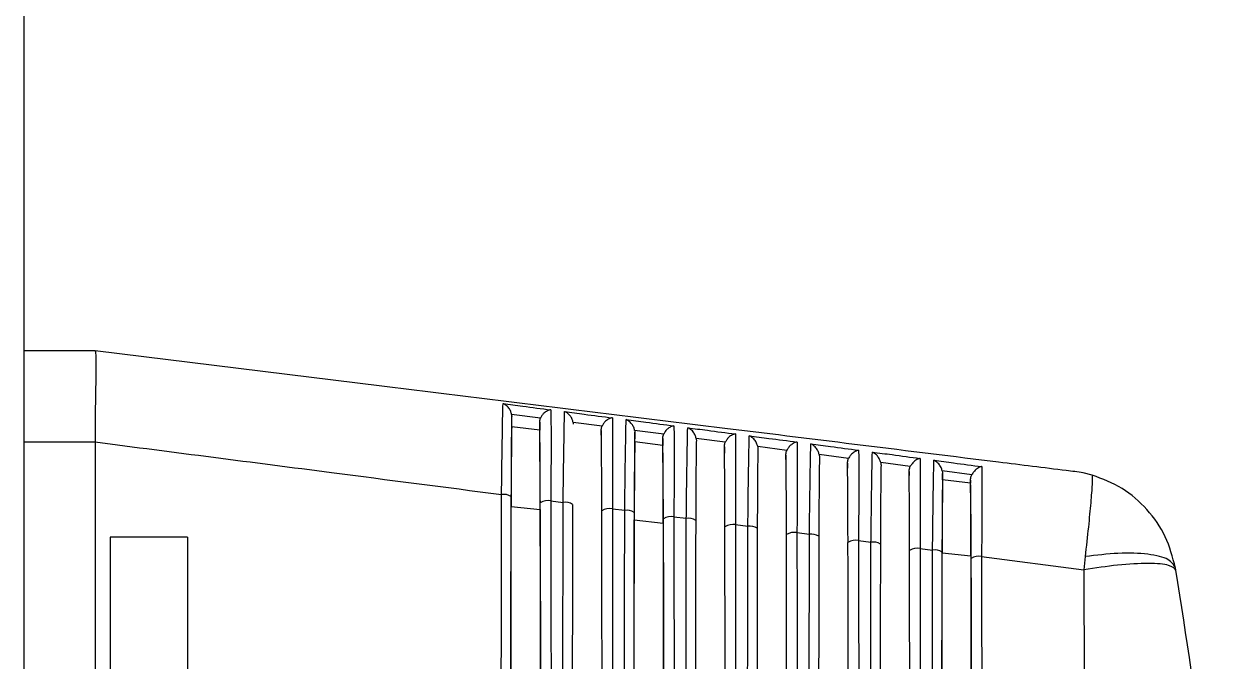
# Model space of a CAD drawing. Extents: x 8 to 113, y 0 to 87.
# Drawn here: x 110.861 to 112.058, y 37.131 to 37.773 of the extents above; entities that cross this region are included whole.
import ezdxf

# ---------------------------------------------------------------- set-up
doc = ezdxf.new("R2010")
doc.units = 0
doc.header["$MEASUREMENT"] = 0
doc.layers.add('OBJECT', color=7, linetype='CONTINUOUS')

msp = doc.modelspace()

# ---------------------------------------------------------------- linework, layer by layer
at = {"layer": 'OBJECT'}
for p, q in [((110.8607, 40.0032), (110.8607, 36.0256)), ((110.9327, 37.4432), (110.8607, 37.4432)), ((110.9327, 37.4432), (110.9327, 37.4432)), ((111.2213, 37.4078), (110.9327, 37.4432)), ((111.3811, 37.3754), (111.352, 37.3791)), ((111.3521, 37.3667), (111.3521, 37.3777)), ((111.3803, 37.3714), (111.3803, 37.3633)), ((111.4431, 37.3674), (111.414, 37.3711)), ((111.3803, 37.3633), (111.3521, 37.3667)), ((111.4423, 37.3632), (111.4423, 37.3556)), ((111.5052, 37.3593), (111.4759, 37.3631)), ((111.4761, 37.3515), (111.4761, 37.3614)), ((110.8607, 37.3517), (110.9327, 37.3517)), ((110.9327, 37.3517), (110.9327, 37.3515)), ((110.9327, 37.3515), (110.9327, 37.1042)), ((111.5043, 37.348), (111.4761, 37.3515)), ((111.5043, 37.355), (111.5043, 37.348)), ((111.5672, 37.3512), (111.5379, 37.3551)), ((111.5663, 37.3467), (111.5663, 37.3404)), ((111.6293, 37.3431), (111.5999, 37.347)), ((111.6283, 37.3384), (111.6283, 37.3328)), ((111.6914, 37.3349), (111.6618, 37.3388)), ((111.6903, 37.3301), (111.6903, 37.3252)), ((111.7535, 37.3267), (111.7238, 37.3307)), ((111.7523, 37.3217), (111.7523, 37.3176)), ((111.8155, 37.3185), (111.7858, 37.3224)), ((111.7861, 37.3134), (111.7861, 37.3198)), ((111.8143, 37.31), (111.7861, 37.3134)), ((111.8143, 37.3132), (111.8143, 37.31)), ((111.9369, 37.3182), (111.9278, 37.3206)), ((111.9551, 37.3111), (111.9551, 37.3112)), ((111.3515, 37.2866), (111.3808, 37.2834)), ((111.3915, 37.2923), (111.404, 37.2907)), ((111.4535, 37.2843), (111.466, 37.2827)), ((111.5154, 37.2763), (111.528, 37.2747)), ((111.4756, 37.273), (111.5048, 37.2698)), ((111.5774, 37.2683), (111.59, 37.2666)), ((111.0257, 37.2557), (110.9477, 37.2557)), ((110.9477, 37.2557), (110.9477, 36.3807)), ((111.0257, 37.2557), (111.0257, 36.3807)), ((111.6394, 37.2603), (111.652, 37.2586)), ((111.7014, 37.2522), (111.714, 37.2506)), ((111.7634, 37.2442), (111.776, 37.2426)), ((111.7857, 37.24), (111.8147, 37.237)), ((111.8254, 37.2362), (111.9283, 37.2229)), ((111.9297, 37.2361), (111.9283, 37.2229)), ((112.0211, 37.2225), (112.0206, 37.2249))]:
    msp.add_line(p, q, dxfattribs=at)
for centre, radius, start, end in [((111.3441, 37.286), 0.0128, 54.9638, 99.4388), ((111.3889, 37.2779), 0.0146, 79.8633, 122.9875), ((111.4061, 37.2779), 0.013, 55.4334, 99.3438), ((111.4509, 37.2697), 0.0148, 79.977, 122.5329), ((111.4681, 37.2697), 0.0131, 55.8999, 99.2559), ((111.5129, 37.2615), 0.015, 80.0907, 122.0712), ((111.5301, 37.2615), 0.0133, 56.3729, 99.1654), ((111.5749, 37.2533), 0.0152, 80.2012, 121.616), ((111.5921, 37.2534), 0.0134, 56.8451, 99.0729), ((111.6368, 37.2451), 0.0154, 80.317, 121.1525), ((111.6541, 37.2452), 0.0136, 57.331, 98.9742), ((111.6988, 37.2369), 0.0156, 80.4314, 120.6864), ((111.7162, 37.237), 0.0138, 57.8149, 98.8744), ((111.7608, 37.2287), 0.0158, 80.554, 120.2117), ((111.7782, 37.2288), 0.014, 58.3041, 98.7733), ((111.8228, 37.2204), 0.016, 80.6785, 119.7347)]:
    msp.add_arc(centre, radius, start, end, dxfattribs=at)
for centre, major_axis, start_param, end_param in [((111.3703, 36.8182), (0, 2.2176), 1.353401, 1.788192), ((111.362, 36.8182), (0, 2.217), 4.497874, 4.926904), ((111.4323, 36.8182), (0, 2.2143), 1.356764, 1.784829), ((111.424, 36.8182), (0, 2.2137), 4.501238, 4.923539), ((111.4943, 36.8182), (0, 2.2111), 1.360135, 1.781458), ((111.486, 36.8182), (0, 2.2105), 4.504611, 4.920167), ((111.5563, 36.8182), (0, 2.2078), 1.363514, 1.778079), ((111.548, 36.8182), (0, 2.2072), 4.507992, 4.916786), ((111.6183, 36.8182), (0, 2.2046), 1.366901, 1.774692), ((111.61, 36.8182), (0, 2.204), 4.511381, 4.913397), ((111.6803, 36.8182), (0, 2.2013), 1.370296, 1.771297), ((111.672, 36.8182), (0, 2.2007), 4.514778, 4.91), ((111.7423, 36.8182), (0, 2.1981), 1.373699, 1.767893), ((111.734, 36.8182), (0, 2.1975), 4.518183, 4.906595), ((111.8043, 36.8182), (0, 2.1948), 1.377111, 1.764481), ((111.796, 36.8182), (0, 2.1942), 4.521597, 4.903181)]:
    msp.add_ellipse(centre, major_axis=major_axis, ratio=0.008727, start_param=start_param, end_param=end_param, dxfattribs=at)
for points, knots in [([(110.9327, 37.4432), (110.933, 37.4419), (110.9335, 37.4391), (110.9334, 37.4183), (110.9326, 37.3886), (110.9327, 37.3637), (110.9327, 37.3517)], [0, 0, 0, 0, 0.253583, 0.507165, 0.760847, 1, 1, 1, 1]), ([(111.9278, 37.3206), (111.9221, 37.3213), (111.8937, 37.3248), (111.7743, 37.3396), (111.5445, 37.368), (111.3374, 37.3935), (111.2213, 37.4078)], [0, 0, 0, 0, 0.024148, 0.120739, 0.507103, 1, 1, 1, 1]), ([(111.3419, 37.2987), (111.342, 37.3051), (111.3422, 37.3246), (111.3427, 37.3538), (111.343, 37.3768), (111.3433, 37.3867), (111.3434, 37.3894), (111.3434, 37.3901)], [0, 0, 0, 0, 0.147377, 0.444496, 0.741155, 0.940222, 1, 1, 1, 1]), ([(111.3434, 37.3901), (111.35, 37.3892), (111.366, 37.3872), (111.3821, 37.3851), (111.3915, 37.3839)], [0, 0, 0, 0, 0.412558, 1, 1, 1, 1]), ([(111.352, 37.3791), (111.3518, 37.3802), (111.3512, 37.3826), (111.3492, 37.386), (111.3465, 37.3886), (111.3444, 37.3897), (111.3434, 37.3901), (111.3434, 37.3901)], [0, 0, 0, 0, 0.192784, 0.429644, 0.749307, 0.992251, 1, 1, 1, 1]), ([(111.3915, 37.3839), (111.3914, 37.3839), (111.3903, 37.3837), (111.388, 37.383), (111.3849, 37.381), (111.3825, 37.3783), (111.3815, 37.3764), (111.3811, 37.3754)], [0, 0, 0, 0, 0.007981, 0.299108, 0.602918, 0.800707, 1, 1, 1, 1]), ([(111.3915, 37.3839), (111.3915, 37.3832), (111.3916, 37.3809), (111.3917, 37.3724), (111.3918, 37.3522), (111.3917, 37.3224), (111.3915, 37.3009), (111.3915, 37.2923)], [0, 0, 0, 0, 0.059552, 0.208065, 0.505163, 0.802607, 1, 1, 1, 1]), ([(111.3521, 37.3777), (111.352, 37.3729), (111.3518, 37.3631), (111.3515, 37.3343), (111.3515, 37.3096), (111.3514, 37.2965)], [0, 0, 0, 0, 0.320863, 0.641683, 1, 1, 1, 1]), ([(111.352, 37.3791), (111.352, 37.3791), (111.352, 37.3787), (111.3521, 37.3782), (111.3521, 37.3777)], [0, 0, 0, 0, 0.020415, 1, 1, 1, 1]), ([(111.3803, 37.3714), (111.3804, 37.3726), (111.3805, 37.374), (111.381, 37.3753), (111.3811, 37.3754)], [0, 0, 0, 0, 0.904066, 1, 1, 1, 1]), ([(111.381, 37.2902), (111.3809, 37.302), (111.3809, 37.3258), (111.3806, 37.3553), (111.3804, 37.366), (111.3803, 37.3714)], [0, 0, 0, 0, 0.327833, 0.655734, 1, 1, 1, 1]), ([(111.404, 37.2907), (111.404, 37.2971), (111.4043, 37.3166), (111.4047, 37.3459), (111.4051, 37.3687), (111.4053, 37.3786), (111.4054, 37.3814), (111.4054, 37.3821)], [0, 0, 0, 0, 0.148954, 0.44926, 0.7491, 0.940503, 1, 1, 1, 1]), ([(111.4054, 37.3821), (111.412, 37.3812), (111.428, 37.3791), (111.4441, 37.377), (111.4535, 37.3758)], [0, 0, 0, 0, 0.412524, 1, 1, 1, 1]), ([(111.414, 37.3711), (111.4137, 37.3722), (111.4132, 37.3746), (111.411, 37.3781), (111.4084, 37.3806), (111.4063, 37.3817), (111.4054, 37.382), (111.4054, 37.3821)], [0, 0, 0, 0, 0.1971873, 0.4407969, 0.7689255, 0.9921921, 1, 1, 1, 1]), ([(111.414, 37.3711), (111.414, 37.3711), (111.414, 37.3706), (111.4141, 37.3701), (111.4141, 37.3696)], [0, 0, 0, 0, 0.098574, 1, 1, 1, 1]), ([(111.4535, 37.3758), (111.4534, 37.3758), (111.4524, 37.3757), (111.4501, 37.375), (111.4471, 37.373), (111.4446, 37.3703), (111.4436, 37.3684), (111.4431, 37.3674)], [0, 0, 0, 0, 0.0080655, 0.2827227, 0.5937989, 0.7961153, 1, 1, 1, 1]), ([(111.4535, 37.3758), (111.4535, 37.3751), (111.4536, 37.3727), (111.4537, 37.3639), (111.4538, 37.3433), (111.4537, 37.3135), (111.4535, 37.2924), (111.4535, 37.2843)], [0, 0, 0, 0, 0.059276, 0.209422, 0.509832, 0.8106, 1, 1, 1, 1]), ([(111.466, 37.2827), (111.466, 37.2891), (111.4663, 37.3087), (111.4667, 37.3379), (111.4671, 37.3606), (111.4673, 37.3705), (111.4674, 37.3733), (111.4674, 37.374)], [0, 0, 0, 0, 0.150604, 0.454245, 0.75741, 0.940779, 1, 1, 1, 1]), ([(111.4674, 37.374), (111.474, 37.3731), (111.49, 37.3711), (111.5061, 37.369), (111.5155, 37.3677)], [0, 0, 0, 0, 0.412499, 1, 1, 1, 1]), ([(111.4759, 37.3631), (111.4757, 37.3642), (111.4751, 37.3667), (111.4729, 37.3701), (111.4702, 37.3726), (111.4682, 37.3737), (111.4674, 37.374), (111.4674, 37.374)], [0, 0, 0, 0, 0.201833, 0.452548, 0.789383, 0.992118, 1, 1, 1, 1]), ([(111.3521, 37.3667), (111.352, 37.3592), (111.3518, 37.3441), (111.3516, 37.3141), (111.3516, 37.2939), (111.3515, 37.2866)], [0, 0, 0, 0, 0.390005, 0.779955, 1, 1, 1, 1]), ([(111.3808, 37.2834), (111.3808, 37.2963), (111.3807, 37.3222), (111.3805, 37.3486), (111.3804, 37.3595), (111.3803, 37.3633)], [0, 0, 0, 0, 0.396562, 0.793191, 1, 1, 1, 1]), ([(111.4423, 37.3632), (111.4424, 37.3645), (111.4425, 37.3659), (111.4431, 37.3672), (111.4431, 37.3674)], [0, 0, 0, 0, 0.873723, 1, 1, 1, 1]), ([(111.4429, 37.2822), (111.4429, 37.2941), (111.4428, 37.3178), (111.4426, 37.3471), (111.4424, 37.3578), (111.4423, 37.3632)], [0, 0, 0, 0, 0.331872, 0.663815, 1, 1, 1, 1]), ([(111.4761, 37.3614), (111.476, 37.3561), (111.4758, 37.3456), (111.4756, 37.3167), (111.4755, 37.2928), (111.4754, 37.2806)], [0, 0, 0, 0, 0.328834, 0.657618, 1, 1, 1, 1]), ([(111.4759, 37.3631), (111.476, 37.363), (111.476, 37.3625), (111.4761, 37.3619), (111.4761, 37.3614)], [0, 0, 0, 0, 0.161904, 1, 1, 1, 1]), ([(111.5043, 37.355), (111.5044, 37.3562), (111.5045, 37.3577), (111.5051, 37.3591), (111.5052, 37.3593)], [0, 0, 0, 0, 0.845417, 1, 1, 1, 1]), ([(111.5155, 37.3677), (111.5154, 37.3677), (111.5147, 37.3676), (111.5126, 37.3671), (111.5097, 37.3653), (111.5068, 37.3625), (111.5057, 37.3603), (111.5052, 37.3593)], [0, 0, 0, 0, 0.008151, 0.206913, 0.537757, 0.791264, 1, 1, 1, 1]), ([(111.5155, 37.3677), (111.5155, 37.367), (111.5156, 37.3645), (111.5157, 37.3553), (111.5158, 37.3344), (111.5157, 37.3047), (111.5155, 37.284), (111.5154, 37.2763)], [0, 0, 0, 0, 0.059002, 0.210856, 0.514734, 0.818981, 1, 1, 1, 1]), ([(111.528, 37.2747), (111.5281, 37.2811), (111.5283, 37.3007), (111.5287, 37.33), (111.5291, 37.3524), (111.5293, 37.3623), (111.5294, 37.3652), (111.5294, 37.3659)], [0, 0, 0, 0, 0.1523344, 0.4594619, 0.7661097, 0.9410542, 1, 1, 1, 1]), ([(111.5294, 37.3659), (111.536, 37.365), (111.552, 37.3629), (111.5681, 37.3608), (111.5775, 37.3596)], [0, 0, 0, 0, 0.4124608, 1, 1, 1, 1]), ([(111.5379, 37.3551), (111.5376, 37.3562), (111.537, 37.3586), (111.5347, 37.3622), (111.5321, 37.3646), (111.5301, 37.3656), (111.5294, 37.3659), (111.5294, 37.3659)], [0, 0, 0, 0, 0.206753, 0.464931, 0.810728, 0.99205, 1, 1, 1, 1]), ([(111.5775, 37.3596), (111.5774, 37.3596), (111.5768, 37.3595), (111.5748, 37.359), (111.5719, 37.3573), (111.569, 37.3545), (111.5678, 37.3522), (111.5672, 37.3512)], [0, 0, 0, 0, 0.008233, 0.187014, 0.525642, 0.786197, 1, 1, 1, 1]), ([(111.5775, 37.3596), (111.5775, 37.3589), (111.5776, 37.3562), (111.5777, 37.3467), (111.5777, 37.3254), (111.5776, 37.2958), (111.5775, 37.2755), (111.5774, 37.2683)], [0, 0, 0, 0, 0.058731, 0.2123738, 0.5198871, 0.8277773, 1, 1, 1, 1]), ([(110.9327, 37.3515), (111.012, 37.3413), (111.1484, 37.3237), (111.2848, 37.306), (111.3419, 37.2987)], [0, 0, 0, 0, 0.58145, 1, 1, 1, 1]), ([(111.4761, 37.3515), (111.476, 37.3435), (111.4758, 37.3276), (111.4756, 37.298), (111.4756, 37.279), (111.4756, 37.273)], [0, 0, 0, 0, 0.405542, 0.811028, 1, 1, 1, 1]), ([(111.5049, 37.2742), (111.5049, 37.2861), (111.5048, 37.3099), (111.5046, 37.3389), (111.5044, 37.3497), (111.5043, 37.355)], [0, 0, 0, 0, 0.336123, 0.672317, 1, 1, 1, 1]), ([(111.5048, 37.2698), (111.5048, 37.2848), (111.5047, 37.3128), (111.5045, 37.3369), (111.5043, 37.3461), (111.5043, 37.348)], [0, 0, 0, 0, 0.477917, 0.890822, 1, 1, 1, 1]), ([(111.5381, 37.3532), (111.538, 37.3477), (111.5378, 37.3369), (111.5376, 37.3079), (111.5375, 37.2844), (111.5375, 37.2726)], [0, 0, 0, 0, 0.3331376, 0.6662231, 1, 1, 1, 1]), ([(111.5379, 37.3551), (111.5379, 37.3549), (111.538, 37.3543), (111.5381, 37.3537), (111.5381, 37.3532)], [0, 0, 0, 0, 0.2142359, 1, 1, 1, 1]), ([(111.5663, 37.3467), (111.5664, 37.348), (111.5666, 37.3495), (111.5671, 37.351), (111.5672, 37.3512)], [0, 0, 0, 0, 0.819079, 1, 1, 1, 1]), ([(111.5669, 37.2662), (111.5669, 37.2781), (111.5668, 37.302), (111.5666, 37.3306), (111.5664, 37.3415), (111.5663, 37.3467)], [0, 0, 0, 0, 0.340602, 0.681276, 1, 1, 1, 1]), ([(111.59, 37.2666), (111.5901, 37.2731), (111.5903, 37.2927), (111.5907, 37.3221), (111.5911, 37.3443), (111.5913, 37.3542), (111.5914, 37.357), (111.5914, 37.3578)], [0, 0, 0, 0, 0.1541423, 0.4649258, 0.7752225, 0.9413265, 1, 1, 1, 1]), ([(111.5914, 37.3578), (111.598, 37.3569), (111.614, 37.3548), (111.6301, 37.3527), (111.6395, 37.3514)], [0, 0, 0, 0, 0.41243, 1, 1, 1, 1]), ([(111.5999, 37.347), (111.5996, 37.3481), (111.5989, 37.3506), (111.5965, 37.3542), (111.5939, 37.3565), (111.592, 37.3575), (111.5914, 37.3578), (111.5914, 37.3578)], [0, 0, 0, 0, 0.211945, 0.477993, 0.832959, 0.991967, 1, 1, 1, 1]), ([(111.5999, 37.347), (111.5999, 37.3468), (111.6, 37.3461), (111.6001, 37.3454), (111.6001, 37.3449)], [0, 0, 0, 0, 0.257499, 1, 1, 1, 1]), ([(111.6395, 37.3514), (111.6394, 37.3514), (111.6388, 37.3513), (111.6369, 37.3508), (111.6341, 37.3492), (111.6311, 37.3464), (111.6299, 37.3441), (111.6293, 37.3431)], [0, 0, 0, 0, 0.00834, 0.166402, 0.512968, 0.780861, 1, 1, 1, 1]), ([(111.6395, 37.3514), (111.6395, 37.3507), (111.6396, 37.3478), (111.6397, 37.3381), (111.6397, 37.3163), (111.6396, 37.2869), (111.6395, 37.2671), (111.6394, 37.2603)], [0, 0, 0, 0, 0.058463, 0.213982, 0.525308, 0.837022, 1, 1, 1, 1]), ([(111.652, 37.2586), (111.6521, 37.2651), (111.6523, 37.2847), (111.6527, 37.3142), (111.6531, 37.3361), (111.6533, 37.346), (111.6534, 37.3488), (111.6534, 37.3496)], [0, 0, 0, 0, 0.1560423, 0.4706588, 0.7847806, 0.9415952, 1, 1, 1, 1]), ([(111.6534, 37.3496), (111.66, 37.3487), (111.676, 37.3466), (111.6921, 37.3445), (111.7015, 37.3432)], [0, 0, 0, 0, 0.412395, 1, 1, 1, 1]), ([(111.6618, 37.3388), (111.6615, 37.34), (111.6608, 37.3425), (111.6584, 37.3461), (111.6558, 37.3484), (111.6539, 37.3494), (111.6534, 37.3496), (111.6534, 37.3496)], [0, 0, 0, 0, 0.217462, 0.491763, 0.856156, 0.991897, 1, 1, 1, 1]), ([(111.6001, 37.3449), (111.6, 37.3393), (111.5998, 37.328), (111.5996, 37.299), (111.5995, 37.2759), (111.5995, 37.2646)], [0, 0, 0, 0, 0.337676, 0.675298, 1, 1, 1, 1]), ([(111.6283, 37.3384), (111.6284, 37.3397), (111.6286, 37.3413), (111.6292, 37.3428), (111.6293, 37.3431)], [0, 0, 0, 0, 0.794527, 1, 1, 1, 1]), ([(111.6289, 37.2583), (111.6289, 37.2702), (111.6288, 37.294), (111.6286, 37.3224), (111.6284, 37.3333), (111.6283, 37.3384)], [0, 0, 0, 0, 0.345326, 0.690724, 1, 1, 1, 1]), ([(111.6621, 37.3366), (111.662, 37.3308), (111.6618, 37.3191), (111.6616, 37.2901), (111.6615, 37.2675), (111.6615, 37.2566)], [0, 0, 0, 0, 0.342465, 0.684877, 1, 1, 1, 1]), ([(111.6618, 37.3388), (111.6619, 37.3386), (111.662, 37.3379), (111.662, 37.3371), (111.6621, 37.3366)], [0, 0, 0, 0, 0.29357, 1, 1, 1, 1]), ([(111.6903, 37.3301), (111.6904, 37.3314), (111.6906, 37.3331), (111.6912, 37.3346), (111.6914, 37.3349)], [0, 0, 0, 0, 0.771753, 1, 1, 1, 1]), ([(111.7015, 37.3432), (111.7014, 37.3432), (111.7009, 37.3431), (111.6991, 37.3426), (111.6963, 37.3411), (111.6932, 37.3382), (111.692, 37.336), (111.6914, 37.3349)], [0, 0, 0, 0, 0.0084354, 0.1450509, 0.4996923, 0.7752309, 1, 1, 1, 1]), ([(111.7015, 37.3432), (111.7015, 37.3424), (111.7016, 37.3395), (111.7017, 37.3294), (111.7017, 37.3073), (111.7016, 37.2779), (111.7015, 37.2586), (111.7014, 37.2522)], [0, 0, 0, 0, 0.058197, 0.215686, 0.531014, 0.846742, 1, 1, 1, 1]), ([(111.714, 37.2506), (111.7141, 37.2571), (111.7143, 37.2767), (111.7147, 37.3062), (111.7151, 37.328), (111.7153, 37.3378), (111.7154, 37.3406), (111.7154, 37.3414)], [0, 0, 0, 0, 0.158036, 0.476676, 0.794816, 0.941862, 1, 1, 1, 1]), ([(111.7154, 37.3414), (111.722, 37.3405), (111.738, 37.3384), (111.7541, 37.3362), (111.7635, 37.335)], [0, 0, 0, 0, 0.412358, 1, 1, 1, 1]), ([(111.7238, 37.3307), (111.7235, 37.3318), (111.7227, 37.3344), (111.7202, 37.338), (111.7176, 37.3402), (111.7159, 37.3412), (111.7154, 37.3414), (111.7154, 37.3414)], [0, 0, 0, 0, 0.223272, 0.50627, 0.880296, 0.991792, 1, 1, 1, 1]), ([(111.7635, 37.335), (111.7634, 37.335), (111.763, 37.3349), (111.7613, 37.3344), (111.7585, 37.3329), (111.7554, 37.33), (111.7541, 37.3278), (111.7535, 37.3267)], [0, 0, 0, 0, 0.008541, 0.122923, 0.485791, 0.769313, 1, 1, 1, 1]), ([(111.7635, 37.335), (111.7635, 37.3341), (111.7636, 37.3311), (111.7637, 37.3207), (111.7637, 37.2981), (111.7636, 37.2689), (111.7634, 37.2501), (111.7634, 37.2442)], [0, 0, 0, 0, 0.057936, 0.217495, 0.53703, 0.856976, 1, 1, 1, 1]), ([(111.6909, 37.2503), (111.6908, 37.2622), (111.6908, 37.2861), (111.6906, 37.3141), (111.6904, 37.325), (111.6903, 37.3301)], [0, 0, 0, 0, 0.350315, 0.700707, 1, 1, 1, 1]), ([(111.7241, 37.3282), (111.724, 37.3222), (111.7238, 37.3102), (111.7236, 37.2812), (111.7235, 37.259), (111.7235, 37.2487)], [0, 0, 0, 0, 0.3475313, 0.6950023, 1, 1, 1, 1]), ([(111.7238, 37.3307), (111.7239, 37.3304), (111.724, 37.3296), (111.724, 37.3288), (111.7241, 37.3282)], [0, 0, 0, 0, 0.324157, 1, 1, 1, 1]), ([(111.7523, 37.3217), (111.7524, 37.323), (111.7526, 37.3247), (111.7533, 37.3263), (111.7535, 37.3267)], [0, 0, 0, 0, 0.750473, 1, 1, 1, 1]), ([(111.776, 37.2426), (111.7761, 37.2491), (111.7763, 37.2687), (111.7767, 37.2983), (111.7771, 37.3198), (111.7773, 37.3295), (111.7774, 37.3323), (111.7774, 37.3331)], [0, 0, 0, 0, 0.1601304, 0.4830013, 0.8053634, 0.9421246, 1, 1, 1, 1]), ([(111.7774, 37.3331), (111.784, 37.3322), (111.8, 37.3301), (111.8161, 37.3279), (111.8255, 37.3267)], [0, 0, 0, 0, 0.412318, 1, 1, 1, 1]), ([(111.7858, 37.3224), (111.7854, 37.3236), (111.7846, 37.3262), (111.782, 37.3299), (111.7794, 37.332), (111.7778, 37.3329), (111.7774, 37.3331), (111.7774, 37.3331)], [0, 0, 0, 0, 0.229451, 0.521605, 0.90544, 0.991712, 1, 1, 1, 1]), ([(111.8255, 37.3267), (111.8254, 37.3267), (111.8251, 37.3266), (111.8234, 37.3261), (111.8207, 37.3247), (111.8175, 37.3218), (111.8162, 37.3195), (111.8155, 37.3185)], [0, 0, 0, 0, 0.008661, 0.099994, 0.471216, 0.763091, 1, 1, 1, 1]), ([(111.8255, 37.3267), (111.8255, 37.3258), (111.8255, 37.3226), (111.8256, 37.3119), (111.8257, 37.2889), (111.8256, 37.2599), (111.8254, 37.2415), (111.8254, 37.2362)], [0, 0, 0, 0, 0.0576778, 0.2194144, 0.5433771, 0.8677647, 1, 1, 1, 1]), ([(111.7529, 37.2423), (111.7528, 37.2543), (111.7528, 37.2782), (111.7526, 37.3058), (111.7524, 37.3168), (111.7523, 37.3217)], [0, 0, 0, 0, 0.355594, 0.711265, 1, 1, 1, 1]), ([(111.7861, 37.3198), (111.786, 37.3136), (111.7858, 37.3012), (111.7856, 37.2722), (111.7855, 37.2505), (111.7855, 37.2407)], [0, 0, 0, 0, 0.352894, 0.705725, 1, 1, 1, 1]), ([(111.7861, 37.3134), (111.786, 37.3044), (111.7858, 37.2863), (111.7857, 37.2584), (111.7857, 37.2426), (111.7857, 37.24)], [0, 0, 0, 0, 0.453827, 0.90759, 1, 1, 1, 1]), ([(111.7858, 37.3224), (111.7858, 37.3221), (111.786, 37.3213), (111.786, 37.3204), (111.7861, 37.3198)], [0, 0, 0, 0, 0.349878, 1, 1, 1, 1]), ([(111.8143, 37.3132), (111.8144, 37.3146), (111.8146, 37.3164), (111.8153, 37.318), (111.8155, 37.3185)], [0, 0, 0, 0, 0.730749, 1, 1, 1, 1]), ([(111.8149, 37.2343), (111.8148, 37.2463), (111.8148, 37.2702), (111.8146, 37.2975), (111.8144, 37.3084), (111.8143, 37.3132)], [0, 0, 0, 0, 0.361188, 0.722454, 1, 1, 1, 1]), ([(111.9369, 37.3182), (111.9369, 37.3155), (111.9369, 37.3101), (111.9354, 37.2913), (111.9331, 37.2666), (111.9308, 37.2463), (111.9297, 37.2361)], [0, 0, 0, 0, 0.2499997, 0.4999993, 0.7500001, 1, 1, 1, 1]), ([(112.0206, 37.2249), (112.0178, 37.2356), (112.0121, 37.2569), (111.9929, 37.2843), (111.9678, 37.3063), (111.9472, 37.3142), (111.9369, 37.3182)], [0, 0, 0, 0, 0.250001, 0.499999, 0.750001, 1, 1, 1, 1]), ([(111.3419, 36.3378), (111.3419, 36.3443), (111.3419, 36.3769), (111.3416, 36.5146), (111.3414, 36.7391), (111.3415, 37.0293), (111.3418, 37.2089), (111.3419, 37.2987)], [0, 0, 0, 0, 0.020664, 0.103331, 0.434809, 0.717404, 1, 1, 1, 1]), ([(111.8147, 37.237), (111.8147, 37.2481), (111.8146, 37.2723), (111.8145, 37.2962), (111.8143, 37.3073), (111.8143, 37.31)], [0, 0, 0, 0, 0.393566, 0.855354, 1, 1, 1, 1]), ([(111.3511, 36.8182), (111.3511, 36.897), (111.3512, 37.0545), (111.3514, 37.2093), (111.3515, 37.2866)], [0, 0, 0, 0, 0.500491, 1, 1, 1, 1]), ([(111.3915, 37.2923), (111.3915, 37.2858), (111.3915, 37.2532), (111.3918, 37.1153), (111.392, 36.893), (111.3919, 36.6072), (111.3916, 36.4318), (111.3915, 36.3442)], [0, 0, 0, 0, 0.020946, 0.104745, 0.44076, 0.72038, 1, 1, 1, 1]), ([(111.404, 36.3458), (111.4039, 36.3523), (111.4039, 36.3849), (111.4037, 36.5228), (111.4035, 36.7446), (111.4035, 37.0293), (111.4038, 37.2035), (111.404, 37.2907)], [0, 0, 0, 0, 0.021019, 0.105106, 0.44228, 0.72114, 1, 1, 1, 1]), ([(111.3808, 37.2834), (111.381, 37.1901), (111.3812, 37.0362), (111.3813, 36.8798), (111.3813, 36.8182)], [0, 0, 0, 0, 0.605765, 1, 1, 1, 1]), ([(111.4535, 37.2843), (111.4535, 37.2778), (111.4535, 37.2451), (111.4538, 37.1072), (111.4539, 36.8875), (111.4539, 36.6072), (111.4536, 36.4372), (111.4535, 36.3522)], [0, 0, 0, 0, 0.021311, 0.106568, 0.448432, 0.724216, 1, 1, 1, 1]), ([(111.466, 36.3538), (111.466, 36.3603), (111.4659, 36.3929), (111.4657, 36.5309), (111.4655, 36.7501), (111.4656, 37.0292), (111.4658, 37.1982), (111.466, 37.2827)], [0, 0, 0, 0, 0.021386, 0.106942, 0.450009, 0.725004, 1, 1, 1, 1]), ([(111.5154, 37.2763), (111.5155, 37.2697), (111.5155, 37.2371), (111.5157, 37.0991), (111.5159, 36.882), (111.5158, 36.6073), (111.5156, 36.4425), (111.5154, 36.3602)], [0, 0, 0, 0, 0.0216885, 0.1084547, 0.456373, 0.7281864, 1, 1, 1, 1]), ([(111.528, 36.3618), (111.528, 36.3683), (111.5279, 36.401), (111.5277, 36.539), (111.5275, 36.7555), (111.5276, 37.0292), (111.5279, 37.1928), (111.528, 37.2747)], [0, 0, 0, 0, 0.021766, 0.108843, 0.45801, 0.729005, 1, 1, 1, 1]), ([(111.4752, 36.8182), (111.4752, 36.8774), (111.4752, 37.0302), (111.4754, 37.1808), (111.4756, 37.273)], [0, 0, 0, 0, 0.387367, 1, 1, 1, 1]), ([(111.5048, 37.2698), (111.5049, 37.1765), (111.5052, 37.0269), (111.5052, 36.8752), (111.5052, 36.8182)], [0, 0, 0, 0, 0.624364, 1, 1, 1, 1]), ([(111.5774, 37.2683), (111.5774, 37.2617), (111.5775, 37.2291), (111.5777, 37.0909), (111.5779, 36.8765), (111.5778, 36.6073), (111.5776, 36.4479), (111.5774, 36.3682)], [0, 0, 0, 0, 0.022079, 0.110409, 0.464597, 0.732299, 1, 1, 1, 1]), ([(111.59, 36.3698), (111.59, 36.3763), (111.5899, 36.409), (111.5897, 36.5471), (111.5896, 36.761), (111.5896, 37.0291), (111.5899, 37.1875), (111.59, 37.2666)], [0, 0, 0, 0, 0.02216, 0.110812, 0.466297, 0.733148, 1, 1, 1, 1]), ([(111.6394, 37.2603), (111.6394, 37.2537), (111.6395, 37.221), (111.6397, 37.0828), (111.6398, 36.871), (111.6398, 36.6074), (111.6395, 36.4533), (111.6394, 36.3762)], [0, 0, 0, 0, 0.022484, 0.112433, 0.473119, 0.73656, 1, 1, 1, 1]), ([(111.652, 36.3778), (111.652, 36.3844), (111.6519, 36.417), (111.6517, 36.5553), (111.6516, 36.7665), (111.6517, 37.0291), (111.6519, 37.1821), (111.652, 37.2586)], [0, 0, 0, 0, 0.022568, 0.112852, 0.474885, 0.737443, 1, 1, 1, 1]), ([(111.7014, 37.2522), (111.7014, 37.2457), (111.7015, 37.213), (111.7017, 37.0747), (111.7018, 36.8656), (111.7017, 36.6074), (111.7015, 36.4586), (111.7014, 36.3842)], [0, 0, 0, 0, 0.022904, 0.114532, 0.481956, 0.740978, 1, 1, 1, 1]), ([(111.714, 36.3858), (111.714, 36.3924), (111.714, 36.4251), (111.7138, 36.5634), (111.7136, 36.772), (111.7137, 37.029), (111.7139, 37.1767), (111.714, 37.2506)], [0, 0, 0, 0, 0.022991, 0.114969, 0.483793, 0.741896, 1, 1, 1, 1]), ([(111.7634, 37.2442), (111.7634, 37.2377), (111.7635, 37.205), (111.7637, 37.0666), (111.7638, 36.8601), (111.7637, 36.6075), (111.7635, 36.464), (111.7634, 36.3922)], [0, 0, 0, 0, 0.023339, 0.116711, 0.491126, 0.745563, 1, 1, 1, 1]), ([(111.776, 36.3938), (111.776, 36.4004), (111.776, 36.4331), (111.7758, 36.5715), (111.7756, 36.7775), (111.7757, 37.029), (111.7759, 37.1714), (111.776, 37.2426)], [0, 0, 0, 0, 0.02343, 0.117164, 0.493038, 0.746519, 1, 1, 1, 1]), ([(111.7853, 36.8182), (111.7853, 36.8775), (111.7853, 37.019), (111.7855, 37.1587), (111.7857, 37.24)], [0, 0, 0, 0, 0.4185476, 1, 1, 1, 1]), ([(112.0206, 37.2249), (112.0189, 37.2279), (112.0153, 37.234), (111.9942, 37.2391), (111.9644, 37.2403), (111.941, 37.2374), (111.9297, 37.2361)], [0, 0, 0, 0, 0.241561, 0.5, 0.758437, 1, 1, 1, 1]), ([(111.8147, 37.237), (111.8148, 37.1592), (111.815, 37.0205), (111.8151, 36.88), (111.8151, 36.8182)], [0, 0, 0, 0, 0.5607605, 1, 1, 1, 1]), ([(111.8254, 37.2362), (111.8254, 37.2297), (111.8254, 37.1969), (111.8256, 37.0585), (111.8258, 36.8546), (111.8257, 36.6075), (111.8255, 36.4693), (111.8254, 36.4002)], [0, 0, 0, 0, 0.023792, 0.118973, 0.500647, 0.750324, 1, 1, 1, 1]), ([(112.0211, 37.2225), (112.0195, 37.2243), (112.0162, 37.228), (111.9947, 37.2297), (111.9641, 37.2282), (111.94, 37.2246), (111.9283, 37.2229)], [0, 0, 0, 0, 0.2411708, 0.4999999, 0.7588284, 1, 1, 1, 1]), ([(111.9283, 37.2229), (111.9286, 37.1564), (111.9292, 37.0224), (111.9293, 36.8866), (111.9293, 36.8182)], [0, 0, 0, 0, 0.496376, 1, 1, 1, 1]), ([(112.0577, 36.8182), (112.0562, 36.886), (112.0531, 37.0216), (112.0317, 37.1555), (112.0211, 37.2225)], [0, 0, 0, 0, 0.5, 1, 1, 1, 1])]:
    msp.add_open_spline(points, degree=3, knots=knots, dxfattribs=at)

doc.saveas('drawing.dxf')
